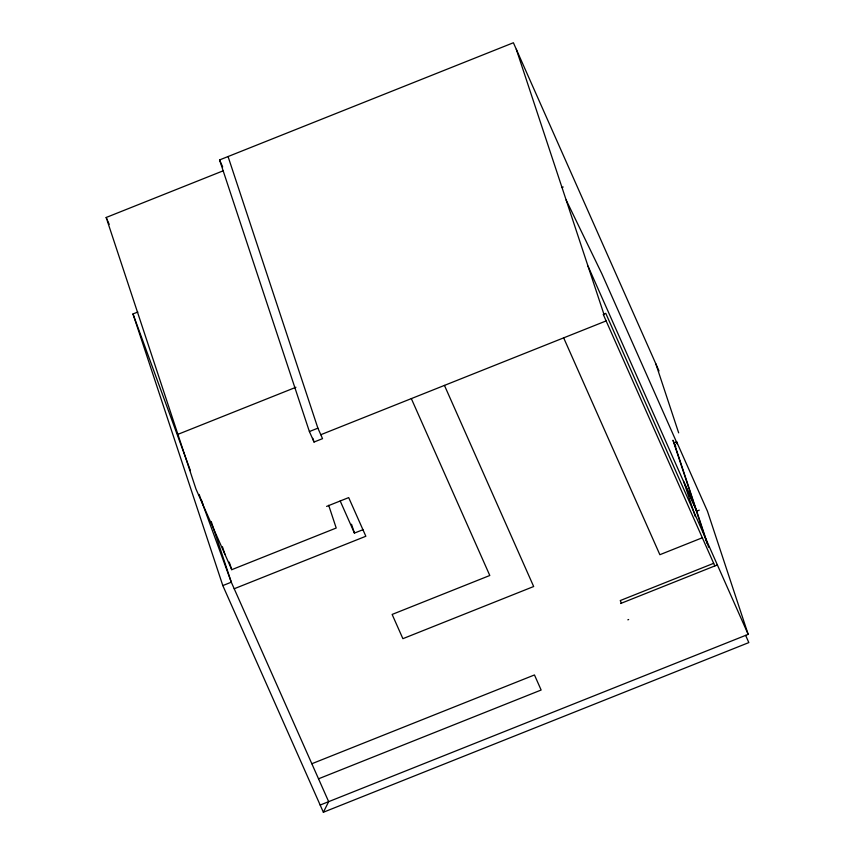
<?xml version="1.0" encoding="UTF-8"?>
<svg xmlns="http://www.w3.org/2000/svg" width="855" height="855" viewBox="0 0 855 855"><rect width="100%" height="100%" fill="white"/><g stroke="black" fill="none" stroke-linecap="round" stroke-linejoin="round"><path stroke-width="1.28" d="M137.837 312.022L132.985 313.956L222.813 585.579L323.361 812.25L328.662 801.659L231.299 582.202L199.14 494.457M562.013 187.512L563.189 186.989M228.061 156.54L317.889 428.163L322.538 438.647L314.041 442.035L309.392 431.551L219.564 159.928L513.395 42.75L659.002 370.963M328.683 505.284L336.207 528.027L231.748 569.687L195.998 489.103L106.17 217.48L222.984 170.893M177.893 434.351L295.937 387.272M309.392 431.551L317.889 428.163M320.796 434.714L606.131 320.924M326.61 506.406L348.69 497.599L365.844 536.256L234.206 588.753M222.813 585.579L231.299 582.202L211.249 521.55M340.204 500.987L354.44 533.093L362.937 529.705M320.165 805.047L748.178 634.357L707.48 511.29L676.668 441.843L674.125 442.869L708.656 547.264M699.262 510.157L696.718 511.172L588.026 266.161M702.329 537.763L659.868 554.703L563.669 337.853M713.668 563.317L620.249 600.563L621.414 603.192M620.602 603.512L717.377 564.92M627.848 619.832L628.649 619.512M311.84 763.739L534.461 674.958L541.14 690.028L318.52 778.809M323.361 812.25L748.83 642.586L745.635 635.372M566.149 200.027L601.824 273.685L677.384 444.012L676.668 441.843M675.749 446.524L672.96 440.24L707.074 543.406M695.019 506.93L683.679 481.376L695.329 516.612M748.178 634.357L605.778 313.358L603.224 314.373L714.823 565.935M444.45 385.402L533.67 586.519L402.887 638.674L392.135 614.435L489.797 575.49L411.33 398.612M219.564 159.928L222.663 166.917M106.17 217.48L107.046 219.446M107.58 220.665L109.205 224.309M132.985 313.956L190.409 470.635M655.796 363.749L678.656 432.854M516.302 49.301L604.079 314.704M351.512 524.243L354.44 533.093M312.812 438.294L314.041 442.035M229.247 562.098L231.748 569.687M222.439 546.773L224.951 554.35M201.673 500.613L203.351 505.668"/></g></svg>
